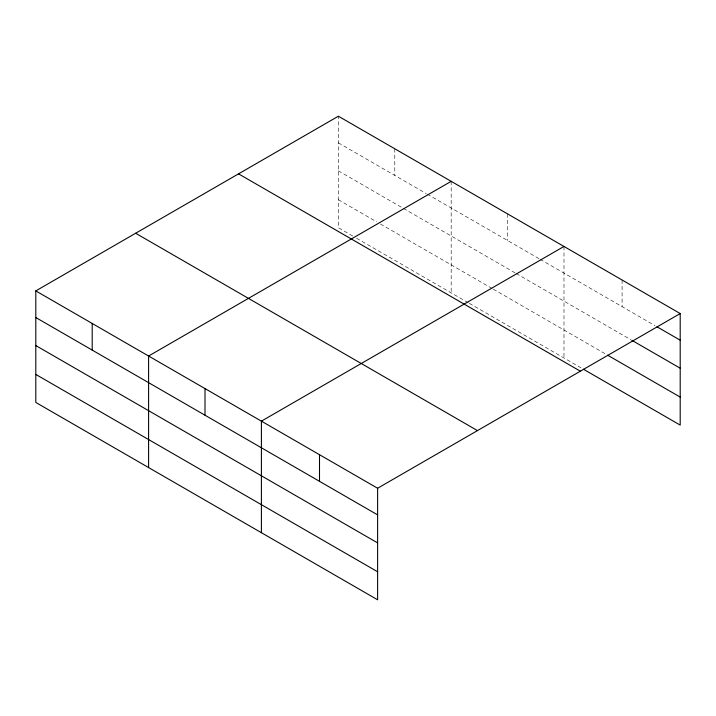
<?xml version="1.0" encoding="UTF-8"?>
<svg xmlns="http://www.w3.org/2000/svg" width="716" height="716" viewBox="0 0 716 716"><rect width="100%" height="100%" fill="white"/><g stroke="black" fill="none" stroke-linecap="round" stroke-linejoin="round"><path stroke-width="0.54" stroke-dasharray="3.58 2.69" d="M352.72 236.029L338.382 227.751L338.382 116.207M338.382 142.842L426.324 193.615M427.282 194.161L539.13 258.736M540.079 259.29L655.024 325.646M338.382 170.856L402.428 207.837M403.385 208.392L515.225 272.966M516.182 273.512L630.805 339.688M338.382 199.728L376.616 221.808M380.438 224.01L492.286 288.584M493.243 289.139L606.595 354.581M356.541 238.24L468.389 302.805M469.347 303.36L582.385 368.624M622.088 280.01L622.088 306.636M563.984 246.456L563.984 358M507.581 213.896L507.581 240.522M451.178 181.336L451.178 292.871M394.785 148.767L394.785 175.402"/><path stroke-width="1.07" d="M35.8 290.902L377.618 488.249L377.618 599.793L35.8 402.446L35.8 290.902L338.382 116.207L680.2 313.554L680.2 425.098L583.352 369.179M451.178 181.336L148.597 356.031L148.597 467.566M563.984 246.456L261.403 421.151L261.403 532.695M377.618 488.249L680.2 313.554M656.957 326.765L680.2 340.19M631.772 340.252L680.2 368.203M607.562 355.145L680.2 397.076M238.526 173.854L580.345 371.201M135.655 233.255L477.474 430.602M35.8 317.528L377.618 514.876M35.8 345.551L377.618 542.898M35.8 374.423L377.618 571.771M319.506 454.705L319.506 481.331M205 388.591L205 415.217M92.203 323.462L92.203 350.097"/></g></svg>
